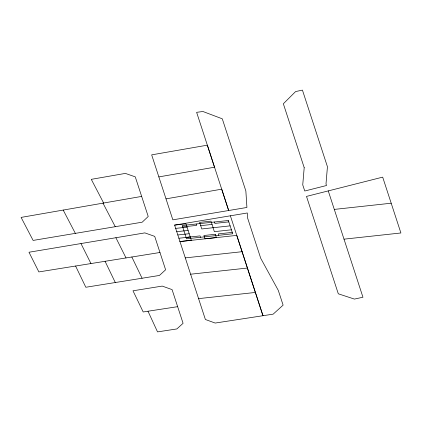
<?xml version="1.0" encoding="UTF-8"?>
<svg xmlns="http://www.w3.org/2000/svg" width="422" height="422" viewBox="0 0 422 422"><rect width="100%" height="100%" fill="white"/><g stroke="black" fill="none" stroke-linecap="round" stroke-linejoin="round"><path stroke-width="0.63" d="M158.862 176.902L214.529 167.218L207.344 145.168L151.662 154.863L172.851 219.836L246.923 207.466L245.857 190.992L222.288 118.814L202.908 111.498L196.626 112.331L228.671 210.52L221.714 189.172L166.01 198.857M141.671 196.409L21.1 217.404L33.116 240.424L142.193 222.188L148.217 216.481L135.272 176.855L125.371 173.405L91.289 179.339L103.648 203.029M174.587 225.111L247.297 212.978L247.624 218.1L260.717 258.28L278.277 290.362L283.109 305.138L273.155 314.153L215.178 323.052L205.387 319.501L174.602 225.105L185.975 223.866L191.335 240.287L179.957 241.521M159.97 252.488L38.856 271.921L28.986 252.24L144.846 232.886L154.716 236.373L165.614 269.79L159.442 275.45L85.819 287.261L75.591 266.024M148.001 311.22L143.19 311.974L132.993 290.795L162.227 286.09L172.081 289.608L183.079 323.31L176.86 328.938L157.527 331.898L148.001 311.22L177.646 306.673M334.314 209.407L391.194 203.214M182.668 226.909L196.647 225.385L196.193 223.992M228.829 221.888L214.845 223.407L214.392 222.014M175.673 228.386L187.046 227.152M200.693 225.665L212.071 224.43M176.744 231.673L188.117 230.433M230.127 225.865L201.769 228.951L199.622 222.383L211 221.144L213.142 227.711M177.815 234.954L189.188 233.719M231.414 229.805L214.35 231.662L213.068 227.722M186.097 237.412L200.075 235.893L200.534 237.285M232.258 232.39L218.274 233.915L218.728 235.307M178.886 238.24L190.259 237M179.972 241.563L236.774 235.381L262.975 315.719L230.37 215.79M344.02 239.163L400.9 232.976L382.685 177.135L306.504 196.409L338.302 293.796L354.396 299.082L362.957 297.236L328.258 190.902M185.29 257.895L242.091 251.697M190.612 274.216L247.408 268.044M198.577 298.634L255.379 292.451M102.979 203.156L115.269 226.698M63.2 210.072L75.359 233.366M115.886 237.713L126.02 257.926M80.961 243.552L90.957 263.56M131.833 256.993L142.077 278.24M105.067 261.287L115.296 282.529M304.199 167.655L302.738 184.862L304.753 191.013L326.507 185.506L326 183.945L327.44 166.727L302.432 90.102L295.606 91.569L283.347 103.77L304.199 167.655M228.376 220.495L182.214 225.517L186.55 238.805L232.712 233.783L228.376 220.495M215.283 234.279L203.91 235.518L204.981 238.799L216.354 237.56L215.283 234.279"/></g></svg>
